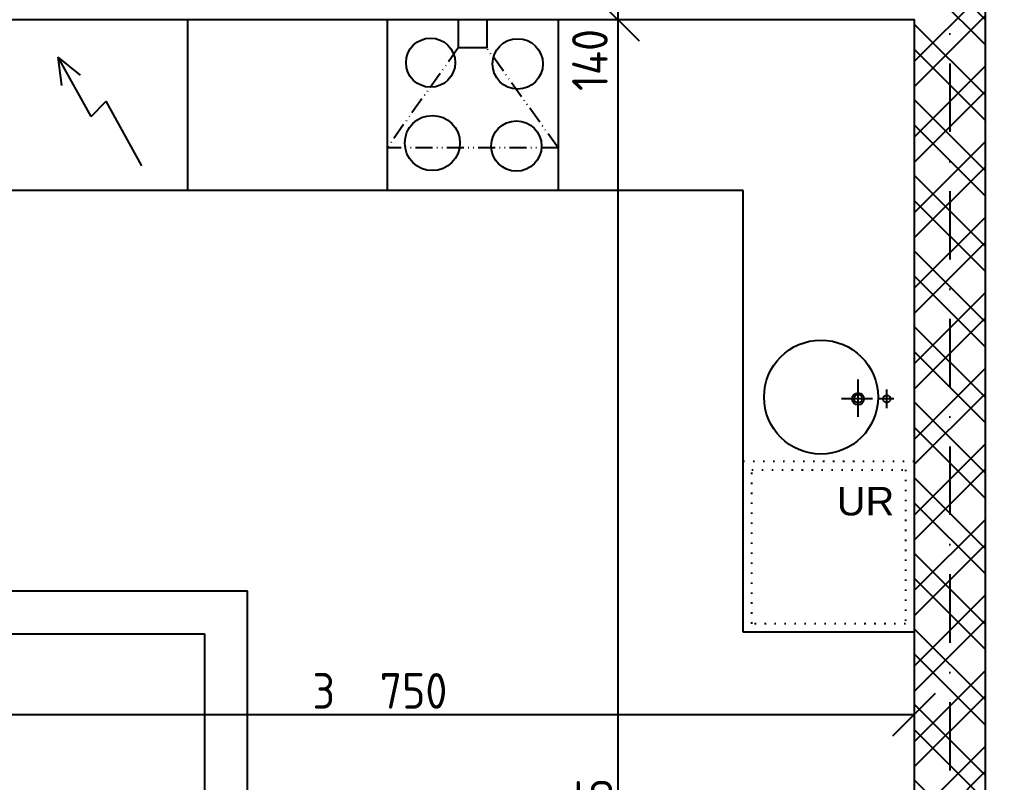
# Model space of a CAD drawing. Extents: x 4511820 to 5180432, y -1526536 to -944957.
# Drawn here: x 5004011 to 5007426, y -1165907 to -1163229 of the extents above; entities that cross this region are included whole.
import ezdxf

# ---------------------------------------------------------------- set-up
doc = ezdxf.new("R2010")
doc.units = 0
doc.header["$MEASUREMENT"] = 0
for name, pattern in [('ACAD_ISO07W100', [3.5, 0.5, -3]), ('ACAD_ISO12W100', [22, 12, -3, 0.5, -3, 0.5, -3]), ('BODKOCIARKOVANA_3', [5.6, 3, -1.3, 0, -1.3]), ('DASHED', [0.75, 0.5, -0.25])]:
    doc.linetypes.add(name, pattern=pattern)
doc.layers.get('0').update_dxf_attribs({"linetype": 'CONTINUOUS'})
doc.layers.get('Defpoints').update_dxf_attribs({"color": 61, "linetype": 'CONTINUOUS'})
for name, color, linetype in [('KÓTY', 4, 'CONTINUOUS'), ('MÚRY', 1, 'CONTINUOUS'), ('osi', 253, 'CONTINUOUS'), ('Plochy', 41, 'CONTINUOUS'), ('TENKÁ', 7, 'CONTINUOUS'), ('ZARIADENIE', 47, 'CONTINUOUS'), ('ZARIADENIE1', 145, 'CONTINUOUS'), ('ŠRAFY', 82, 'CONTINUOUS')]:
    doc.layers.add(name, color=color, linetype=linetype)
doc.styles.add('ARIAL', font='arial.ttf')
doc.styles.add('STYLE1', font='isocp.shx')
doc.dimstyles.new('STANDARD-50', dxfattribs={"dimtxt": 125, "dimasz": 150, "dimexe": 10, "dimexo": 200, "dimgap": 20, "dimtad": 1, "dimdsep": 46, "dimlunit": 6, "dimtxsty": 'STYLE1', "dimblk1": 'OBLIQUE', "dimblk2": 'OBLIQUE', "dimsah": 1, "dimcen": 2.5, "dimse1": 1, "dimse2": 1, "dimadec": 0, "dimazin": 0, "dimtfac": 1, "dimtmove": 1, "dimatfit": 3, "dimldrblk": 'OBLIQUE', "dimfxl": 1, "dimtolj": 1, "dimtzin": 0, "dimarcsym": 0})

# ---------------------------------------------------------------- blocks, each defined once
blk = doc.blocks.new('_OBLIQUE')
at = {"color": 0, "linetype": 'ByBlock'}
blk.add_line((-0.5, -0.5), (0.5, 0.5), dxfattribs=at)
blk = doc.blocks.new('*D12940')
at = {"layer": 'Defpoints', "color": 0}
for p in [(4980571, -1161904.2), (5007401, -1170664.2), (4980571, -1172433.9)]:
    blk.add_point(p, dxfattribs=at)
at = {"layer": 'KÓTY', "color": 0, "lineweight": -2}
blk.add_line((5007401, -1172433.9), (4980571, -1172433.9), dxfattribs=at)
at = {"layer": 'KÓTY', "color": 0, "linetype": 'ByBlock', "lineweight": -2, "xscale": 150, "yscale": 150, "zscale": 150, "rotation": 180}
blk.add_blockref('_OBLIQUE', (4980571, -1172433.9), dxfattribs=at)
at = {"layer": 'KÓTY', "color": 0, "linetype": 'ByBlock', "lineweight": -2, "xscale": 150, "yscale": 150, "zscale": 150}
blk.add_blockref('_OBLIQUE', (5007401, -1172433.9), dxfattribs=at)
at = {"layer": 'KÓTY', "color": 0, "insert": (4993986, -1172351.3), "char_height": 125, "attachment_point": 5, "style": 'STYLE1'}
blk.add_mtext('\\A1;26ﾠ830', dxfattribs=at)
blk = doc.blocks.new('sedacka rok 5')
at = {"layer": 'ZARIADENIE', "color": 30, "ltscale": 0.25}
for p, q in [((4452479, -1340180.2), (4452479, -1342480.2)), ((4452479, -1340180.2), (4453379, -1340180.2)), ((4453379, -1343380.2), (4453379, -1340180.2)), ((4452479, -1340330.2), (4453229, -1340330.2)), ((4453229, -1343230.2), (4453229, -1340330.2)), ((4452479, -1341013.5), (4453229, -1341013.5)), ((4452479, -1341746.9), (4453229, -1341746.9)), ((4450879, -1342480.2), (4452479, -1342480.2)), ((4450879, -1343380.2), (4450879, -1342480.2)), ((4451029, -1343230.2), (4451029, -1342480.2)), ((4451754, -1342480.2), (4451754, -1343230.2)), ((4452479, -1342480.2), (4453229, -1342480.2)), ((4452479, -1342480.2), (4452479, -1343230.2)), ((4453229, -1343230.2), (4451029, -1343230.2)), ((4453379, -1343380.2), (4450879, -1343380.2))]:
    blk.add_line(p, q, dxfattribs=at)
blk = doc.blocks.new('*D18811')
at = {"layer": 'Defpoints', "color": 0}
for p in [(5003401, -1163849.2), (5007151, -1163849.2), (5007151, -1165667.5)]:
    blk.add_point(p, dxfattribs=at)
at = {"layer": 'KÓTY', "color": 0, "lineweight": -2}
blk.add_line((5003401, -1165667.5), (5007151, -1165667.5), dxfattribs=at)
at = {"layer": 'KÓTY', "color": 0, "linetype": 'ByBlock', "lineweight": -2, "xscale": 150, "yscale": 150, "zscale": 150, "rotation": 180}
blk.add_blockref('_OBLIQUE', (5003401, -1165667.5), dxfattribs=at)
at = {"layer": 'KÓTY', "color": 0, "linetype": 'ByBlock', "lineweight": -2, "xscale": 150, "yscale": 150, "zscale": 150}
blk.add_blockref('_OBLIQUE', (5007151, -1165667.5), dxfattribs=at)
at = {"layer": 'KÓTY', "color": 0, "insert": (5005276, -1165585), "char_height": 125, "attachment_point": 5, "style": 'STYLE1'}
blk.add_mtext('\\A1;3ﾠ750', dxfattribs=at)
blk = doc.blocks.new('*D18844')
at = {"layer": 'Defpoints', "color": 0}
for p in [(5006111, -1163089.2), (5006111, -1163229.2), (5006111, -1163229.2)]:
    blk.add_point(p, dxfattribs=at)
at = {"layer": 'KÓTY', "color": 0, "lineweight": -2}
blk.add_line((5006111, -1163089.2), (5006111, -1163229.2), dxfattribs=at)
at = {"layer": 'KÓTY', "color": 0, "linetype": 'ByBlock', "lineweight": -2, "xscale": 150, "yscale": 150, "zscale": 150}
for p, rotation in [((5006111, -1163089.2), 90), ((5006111, -1163229.2), 270)]:
    blk.add_blockref('_OBLIQUE', p, dxfattribs=dict(at, rotation=rotation))
at = {"layer": 'KÓTY', "color": 0, "insert": (5006013, -1163371.5), "char_height": 125, "attachment_point": 5, "rotation": 90, "style": 'STYLE1'}
blk.add_mtext('\\A1;140', dxfattribs=at)
blk = doc.blocks.new('*D18845')
at = {"layer": 'Defpoints', "color": 0}
for p in [(5007151, -1163229.2), (5006111, -1169034.2), (5007151, -1169034.2)]:
    blk.add_point(p, dxfattribs=at)
at = {"layer": 'KÓTY', "color": 0, "lineweight": -2}
blk.add_line((5006111, -1163229.2), (5006111, -1169034.2), dxfattribs=at)
at = {"layer": 'KÓTY', "color": 0, "linetype": 'ByBlock', "lineweight": -2, "xscale": 150, "yscale": 150, "zscale": 150}
for p, rotation in [((5006111, -1163229.2), 90), ((5006111, -1169034.2), 270)]:
    blk.add_blockref('_OBLIQUE', p, dxfattribs=dict(at, rotation=rotation))
at = {"layer": 'KÓTY', "color": 0, "insert": (5006028.5, -1166131.7), "char_height": 125, "attachment_point": 5, "rotation": 90, "style": 'STYLE1'}
blk.add_mtext('\\A1;5ﾠ805', dxfattribs=at)

msp = doc.modelspace()

# ---------------------------------------------------------------- hatches: boundary and pattern name
at = {"layer": 'ŠRAFY'}
h = msp.add_hatch(dxfattribs=at)
h.set_pattern_fill('ANSI32', color=256, scale=500, angle=90)
h.set_pattern_definition([(135, (400449.4, 44482.1), (-132.5825215, -132.5825215), []), (135, (400449.4, 44570.48), (-132.5825215, -132.5825215), [])])
h.paths.add_polyline_path([(5007401, -1156114.191), (5007151, -1156114.191), (5007151, -1160229.191), (5007151, -1160344.191), (5007151, -1162114.191), (5007151, -1162229.191), (5007151, -1163089.191), (5007151, -1163229.191), (5007151, -1169034.191), (5007401, -1169034.191)])
h = msp.add_hatch(dxfattribs=at)
h.set_pattern_fill('ANSI32', color=256, scale=500)
h.set_pattern_definition([(45, (584112, 91563.12), (-132.5825215, 132.5825215), []), (45, (584200.39, 91563.12), (-132.5825215, 132.5825215), [])])
h.paths.add_polyline_path([(5007401, -1156114.191), (5007151, -1156114.191), (5007151, -1160229.191), (5007151, -1160344.191), (5007151, -1162114.191), (5007151, -1162229.191), (5007151, -1163089.191), (5007151, -1163229.191), (5007151, -1169034.191), (5007401, -1169034.191)])

# ---------------------------------------------------------------- linework, layer by layer
at = {"layer": 'MÚRY'}
for p, q in [((5005081, -1163229.191), (5007151, -1163229.191)), ((5007151, -1163229.191), (5007151, -1169034.191))]:
    msp.add_line(p, q, dxfattribs=at)
at = {"layer": 'osi', "linetype": 'BODKOCIARKOVANA_3', "ltscale": 80}
msp.add_line((5007276, -1134257), (5007276, -1171774.191), dxfattribs=at)
at = {"layer": 'Plochy'}
msp.add_lwpolyline([(5000811, -1169034.191), (5000811, -1162914.191), (5003286, -1162914.191), (5003286, -1163849.191), (5003401, -1163849.191), (5003401, -1163229.191), (5007151, -1163229.191), (5007151, -1169034.191)], close=True, dxfattribs=at)
at = {"layer": 'TENKÁ'}
msp.add_line((5007401, -1169414.191), (5007401, -1155574.191), dxfattribs=at)
at = {"layer": 'ZARIADENIE1', "color": 8, "ltscale": 0.25}
for p, q in [((5004601, -1163229.191), (5004601, -1163829.191)), ((5005301, -1163229.191), (5005301, -1163829.191)), ((5005301, -1163229.191), (5005301, -1163829.191)), ((5005551, -1163229.191), (5005551, -1163329.191)), ((5005651, -1163229.191), (5005651, -1163329.191)), ((5005901, -1163229.191), (5005901, -1163829.191)), ((5005901, -1163229.191), (5005901, -1163829.191)), ((5005651, -1163329.191), (5005551, -1163329.191)), ((5006551, -1163829.191), (5003401, -1163829.191)), ((5006551, -1165379.191), (5006551, -1163829.191)), ((5007151, -1165379.191), (5006551, -1165379.191))]:
    msp.add_line(p, q, dxfattribs=at)
at = {"layer": 'ZARIADENIE1', "color": 8, "linetype": 'ACAD_ISO12W100', "ltscale": 5}
for p, q in [((5005551, -1163329.191), (5005301, -1163679.191)), ((5005901, -1163679.191), (5005651, -1163329.191)), ((5005901, -1163679.191), (5005301, -1163679.191))]:
    msp.add_line(p, q, dxfattribs=at)
at = {"layer": 'ZARIADENIE1', "color": 8}
for p, q in [((5004160.26, -1163460.531), (5004147.376, -1163361.273)), ((5004224.925, -1163424.552), (5004147.376, -1163361.273)), ((5004263.092, -1163569.249), (5004147.376, -1163361.273)), ((5004263.092, -1163569.249), (5004314.925, -1163516.377)), ((5004440.852, -1163742.703), (5004314.925, -1163516.377))]:
    msp.add_line(p, q, dxfattribs=at)
at = {"layer": 'ZARIADENIE1', "color": 8, "linetype": 'DASHED'}
for p, q in [((5006954.231, -1164623.028), (5006954.231, -1164491.575)), ((5007054.654, -1164592.903), (5007054.654, -1164527.176)), ((5007004.896, -1164560.04), (5006895.351, -1164560.04)), ((5007079.301, -1164560.04), (5007027.268, -1164560.04))]:
    msp.add_line(p, q, dxfattribs=at)
at = {"layer": 'ZARIADENIE1', "color": 8, "linetype": 'ACAD_ISO07W100', "ltscale": 10}
msp.add_line((5006551, -1164779.191), (5007151, -1164779.191), dxfattribs=at)
msp.add_lwpolyline([(5006581, -1165349.191), (5006581, -1164809.191), (5007121, -1164809.191), (5007121, -1165349.191)], close=True, dxfattribs=at)
at = {"layer": 'ZARIADENIE1', "color": 8, "ltscale": 0.25}
for centre, radius in [((5005453.876, -1163380.748), 86.283), ((5005759.551, -1163384.957), 88.387), ((5005460.197, -1163662.745), 96.805), ((5005755.156, -1163673.267), 88.387), ((5006824.088, -1164554.191), 200)]:
    msp.add_circle(centre, radius, dxfattribs=at)
at = {"layer": 'ZARIADENIE1', "color": 8, "linetype": 'Continuous'}
for centre, radius in [((5006953.964, -1164560.313), 20.877), ((5006954.231, -1164560.04), 14.781)]:
    msp.add_circle(centre, radius, dxfattribs=at)
at = {"layer": 'ZARIADENIE1', "color": 8, "linetype": 'DASHED'}
msp.add_circle((5007054.654, -1164560.353), 12.931, dxfattribs=at)

# ---------------------------------------------------------------- block references
at = {"layer": 'ZARIADENIE'}
msp.add_blockref('sedacka rok 5', (551432, 174946), dxfattribs=at)

# ---------------------------------------------------------------- texts
at = {"layer": 'ZARIADENIE1', "color": 8, "ltscale": 0.25, "style": 'ARIAL'}
msp.add_text('UR', height=100, dxfattribs=at).set_placement((5006879.429, -1164969.299))

# ---------------------------------------------------------------- dimensions: what is measured, and where the dimension line sits
at = {"layer": 'KÓTY'}
for base, p1, p2, picture, middle in [((4980571, -1172433.883), (5007401, -1170664.191), (4980571, -1161904.191), '*D12940', (4993986, -1172351.34)), ((5007151, -1165667.5), (5003401, -1163849.191), (5007151, -1163849.191), '*D18811', (5005276, -1165584.957))]:
    dim = msp.add_linear_dim(base=base, p1=p1, p2=p2, dimstyle='STANDARD-50', dxfattribs=at)
    dim.commit()
    dim.dimension.update_dxf_attribs({"geometry": picture, "text_midpoint": middle})
dim = msp.add_linear_dim(base=(5006111, -1163229.191), p1=(5006111, -1163089.191), p2=(5006111, -1163229.191), angle=90, dimstyle='STANDARD-50', dxfattribs=at)
dim.commit()
dim.dimension.update_dxf_attribs({"geometry": '*D18844', "text_midpoint": (5006095.5, -1163371.5), "dimtype": 160})
dim = msp.add_linear_dim(base=(5006111, -1169034.191), p1=(5007151, -1163229.191), p2=(5007151, -1169034.191), angle=90, dimstyle='STANDARD-50', dxfattribs=at)
dim.commit()
dim.dimension.update_dxf_attribs({"geometry": '*D18845', "text_midpoint": (5006028.457, -1166131.691)})

doc.saveas('drawing.dxf')
